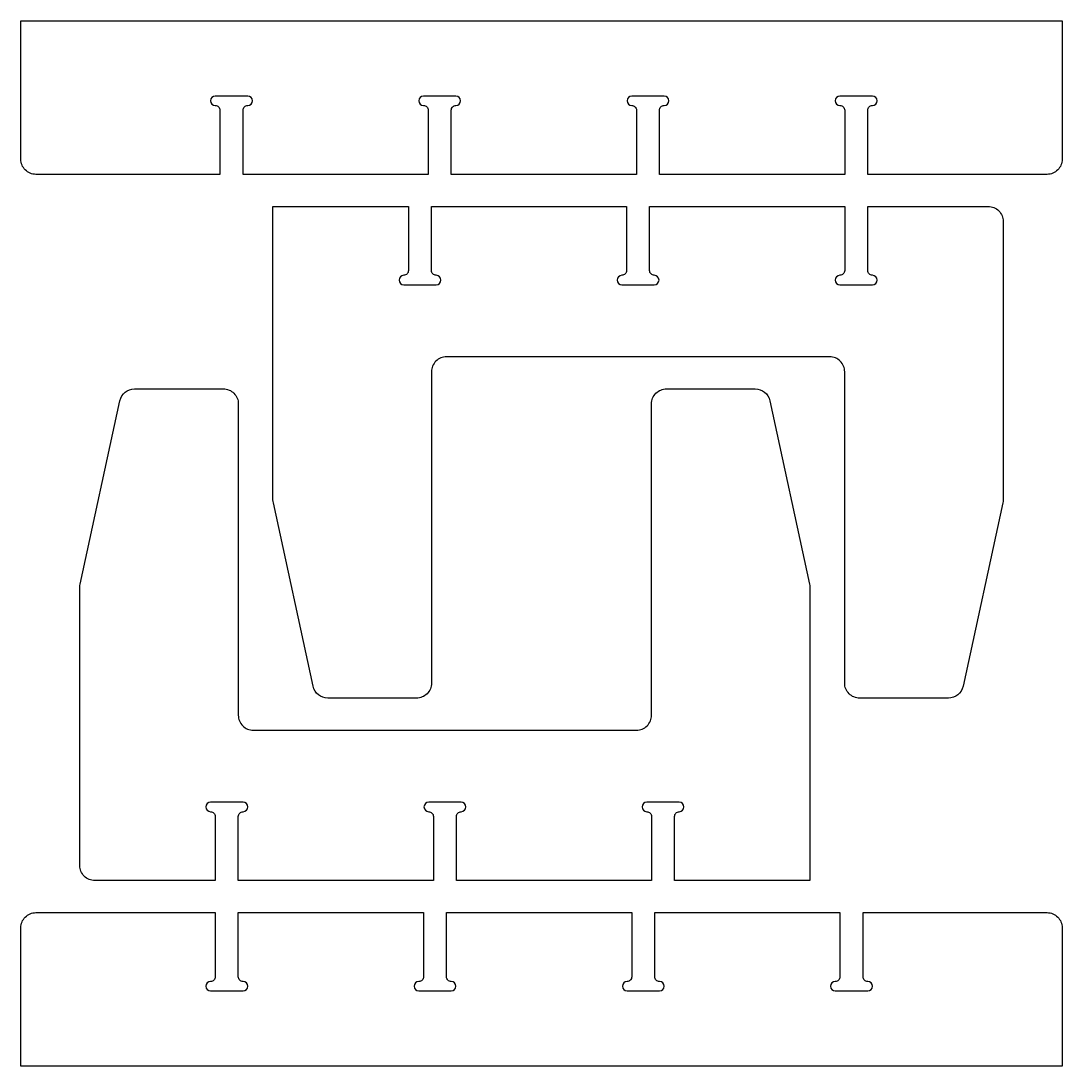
# Model space of a CAD drawing. Header units: inches. Extents: x 0 to 33.8, y 0 to 34.
import ezdxf

# ---------------------------------------------------------------- set-up
doc = ezdxf.new("R2010")
doc.units = ezdxf.units.IN
doc.header["$LTSCALE"] = 25.4
doc.layers.add('CUT_THRU_OUTSIDE', color=7, linetype='Continuous', lineweight=0)

msp = doc.modelspace()

# ---------------------------------------------------------------- linework, layer by layer
at = {"layer": 'CUT_THRU_OUTSIDE', "lineweight": 25}
for points in [[(13.99, 28.974), (13.99, 31.06, -0.414214), (14.142, 31.212, 1), (14.142, 31.518), (13.99, 31.518), (13.087, 31.518, 1), (13.087, 31.212, -0.414214), (13.24, 31.06), (13.24, 28.974), (7.221, 28.974), (7.221, 31.06, -0.414214), (7.373, 31.212, 1), (7.373, 31.518), (7.221, 31.518), (6.318, 31.518, 1), (6.318, 31.212, -0.414214), (6.471, 31.06), (6.471, 28.974), (0.488, 28.974, -0.414214), (0, 29.463), (0, 33.96), (33.846, 33.96), (33.846, 29.463, -0.414214), (33.358, 28.974), (27.528, 28.974), (27.528, 31.06, -0.414214), (27.681, 31.212, 1), (27.681, 31.518), (27.528, 31.518), (26.626, 31.518, 1), (26.626, 31.212, -0.414214), (26.778, 31.06), (26.778, 28.974), (20.759, 28.974), (20.759, 31.06, -0.414214), (20.912, 31.212, 1), (20.912, 31.518), (20.759, 31.518), (19.856, 31.518, 1), (19.856, 31.212, -0.414214), (20.009, 31.06), (20.009, 28.974)], [(8.206, 18.297, -0.05345), (8.195, 18.401), (8.195, 27.932), (12.597, 27.932), (12.597, 25.846, -0.414214), (12.445, 25.694, 1), (12.445, 25.388), (12.597, 25.388), (13.5, 25.388, 1), (13.5, 25.694, -0.414214), (13.347, 25.846), (13.347, 27.932), (19.688, 27.932), (19.688, 25.846, -0.414214), (19.535, 25.694, 1), (19.535, 25.388), (20.59, 25.388, 1), (20.59, 25.694, -0.414214), (20.438, 25.846), (20.438, 27.932), (26.778, 27.932), (26.778, 25.846, -0.414214), (26.626, 25.694, 1), (26.626, 25.388), (26.778, 25.388), (27.681, 25.388, 1), (27.681, 25.694, -0.414214), (27.528, 25.846), (27.528, 27.932), (31.442, 27.932, -0.414214), (31.93, 27.443), (31.93, 18.401, -0.05345), (31.919, 18.297), (30.627, 12.34, -0.35295), (30.15, 11.956), (27.267, 11.956, -0.414214), (26.778, 12.444), (26.778, 22.559, 0.414214), (26.29, 23.047), (13.836, 23.047, 0.414214), (13.347, 22.559), (13.347, 12.444, -0.414214), (12.859, 11.956), (9.976, 11.956, -0.35295), (9.498, 12.34)], [(25.64, 15.662, -0.05345), (25.651, 15.559), (25.651, 6.028), (21.249, 6.028), (21.249, 8.114, -0.414214), (21.401, 8.266, 1), (21.401, 8.572), (21.249, 8.572), (20.346, 8.572, 1), (20.346, 8.266, -0.414214), (20.499, 8.114), (20.499, 6.028), (14.158, 6.028), (14.158, 8.114, -0.414214), (14.311, 8.266, 1), (14.311, 8.572), (13.256, 8.572, 1), (13.256, 8.266, -0.414214), (13.408, 8.114), (13.408, 6.028), (7.068, 6.028), (7.068, 8.114, -0.414214), (7.221, 8.266, 1), (7.221, 8.572), (7.068, 8.572), (6.165, 8.572, 1), (6.165, 8.266, -0.414214), (6.318, 8.114), (6.318, 6.028), (2.404, 6.028, -0.414214), (1.916, 6.517), (1.916, 15.559, -0.05345), (1.927, 15.662), (3.219, 21.619, -0.35295), (3.696, 22.004), (6.579, 22.004, -0.414214), (7.068, 21.516), (7.068, 11.401, 0.414214), (7.556, 10.913), (20.01, 10.913, 0.414214), (20.499, 11.401), (20.499, 21.516, -0.414214), (20.987, 22.004), (23.87, 22.004, -0.35295), (24.348, 21.619)], [(19.856, 4.986), (19.856, 2.9, -0.414214), (19.704, 2.748, 1), (19.704, 2.442), (19.856, 2.442), (20.759, 2.442, 1), (20.759, 2.748, -0.414214), (20.606, 2.9), (20.606, 4.986), (26.626, 4.986), (26.626, 2.9, -0.414214), (26.473, 2.748, 1), (26.473, 2.442), (26.626, 2.442), (27.528, 2.442, 1), (27.528, 2.748, -0.414214), (27.376, 2.9), (27.376, 4.986), (33.358, 4.986, -0.414214), (33.846, 4.497), (33.846, 0), (0, 0), (0, 4.497, -0.414214), (0.488, 4.986), (6.318, 4.986), (6.318, 2.9, -0.414214), (6.165, 2.748, 1), (6.165, 2.442), (6.318, 2.442), (7.221, 2.442, 1), (7.221, 2.748, -0.414214), (7.068, 2.9), (7.068, 4.986), (13.087, 4.986), (13.087, 2.9, -0.414214), (12.934, 2.748, 1), (12.934, 2.442), (13.087, 2.442), (13.99, 2.442, 1), (13.99, 2.748, -0.414214), (13.837, 2.9), (13.837, 4.986)]]:
    msp.add_lwpolyline(points, format="xyb", close=True, dxfattribs=at)

doc.saveas('drawing.dxf')
